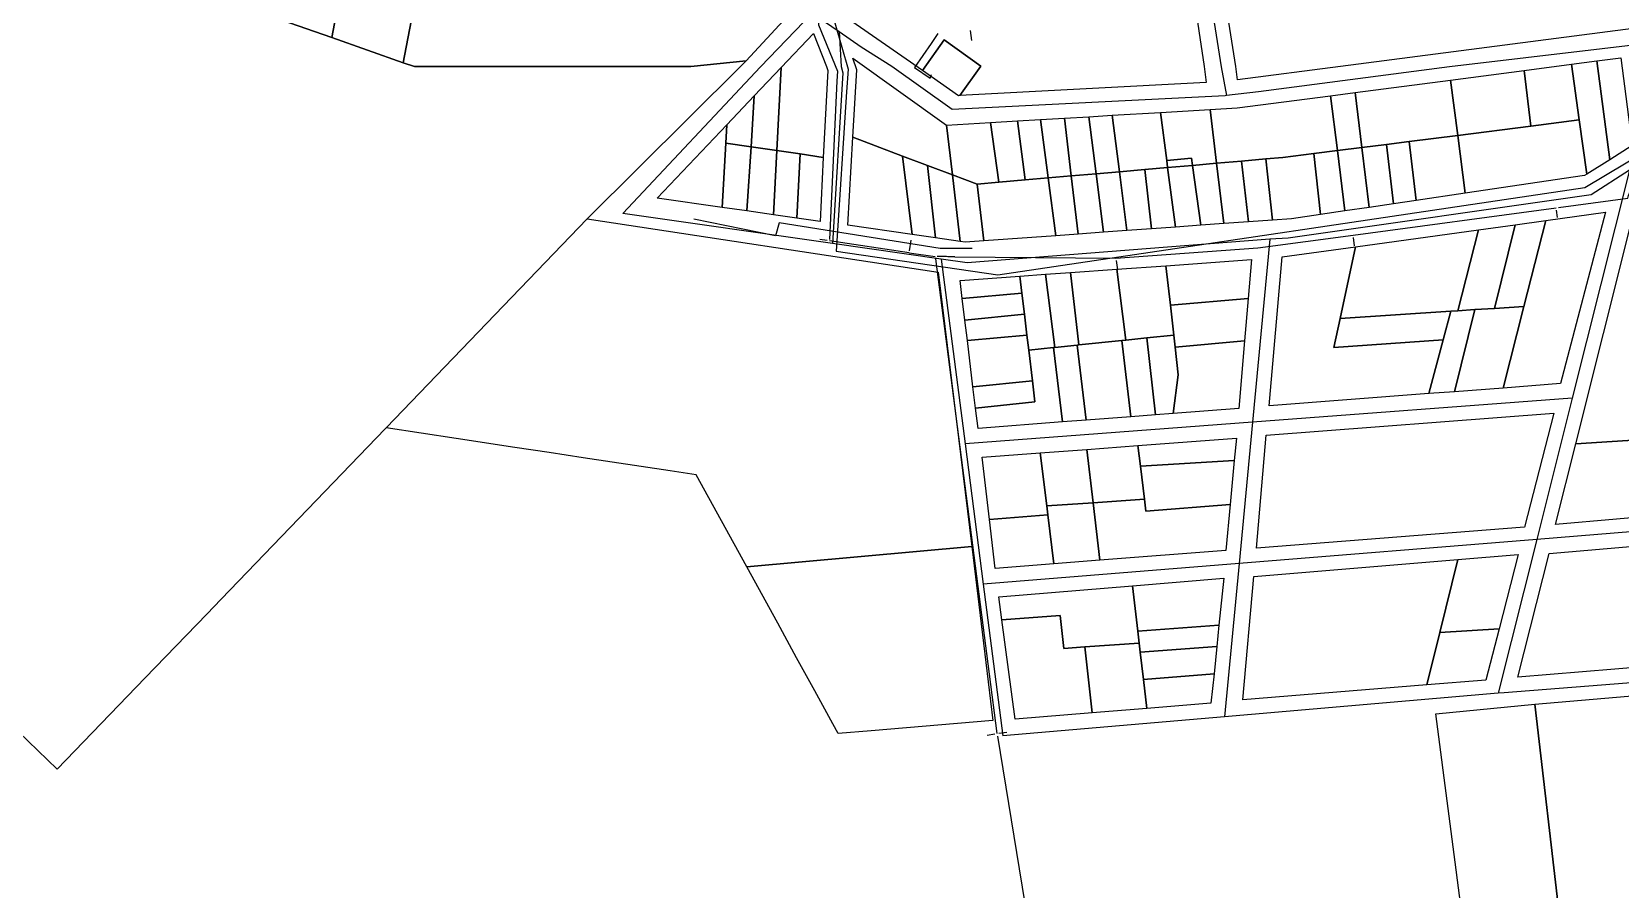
# Model space of a CAD drawing. Extents: x 1876309 to 1899261, y 443723 to 466661.
# Drawn here: x 1887483 to 1890765, y 449301 to 451072 of the extents above; entities that cross this region are included whole.
import ezdxf

# ---------------------------------------------------------------- set-up
doc = ezdxf.new("R2010")
doc.units = 0
doc.header["$MEASUREMENT"] = 0
for name, color, linetype in [('Parcels', 31, 'Continuous'), ('Roads', 7, 'Continuous'), ('Waterlines', 5, 'Continuous')]:
    doc.layers.add(name, color=color, linetype=linetype)

msp = doc.modelspace()

# ---------------------------------------------------------------- linework, layer by layer
at = {"layer": 'Parcels'}
for points in [[(1889323.2, 450992), (1889143.3, 451116.6), (1889309.5, 451293.7), (1889846.2, 451397), (1889904.8, 451000), (1889909.2, 450967.4), (1889400.5, 450940.2), (1889443.7, 451001.2), (1889367.9, 451055.1), (1889323.2, 450992)], [(1888044.1, 451341.4), (1888058.4, 451336.3), (1888072.9, 451331.7), (1888087.6, 451327.6), (1888102.3, 451324), (1888117.2, 451320.9), (1888151, 451314.4), (1888102.7, 451060.1), (1887997.8, 451096.9), (1888044.1, 451341.4)], [(1888102.7, 451060.1), (1888151, 451314.4), (1888303.1, 451285), (1888250.6, 451008.1), (1888102.7, 451060.1)], [(1888958.9, 451012.2), (1888844.8, 451000), (1888273.6, 451000), (1888250.6, 451008.1), (1888303.1, 451285), (1888493.4, 451248.2), (1888562.8, 451235.2), (1888632.6, 451224.7), (1888702.8, 451216.7), (1888773.2, 451211.2), (1888810.9, 451211.2), (1888848.6, 451212.4), (1888886.2, 451214.9), (1888923.7, 451218.7), (1888961.1, 451223.6), (1888998.3, 451229.8), (1889035.2, 451237.2), (1889070.5, 451132.3), (1888958.9, 451012.2)], [(1889118.3, 450812.6), (1889070.3, 450819.6), (1889022.5, 450826.5), (1889031.5, 450998.5), (1889097.7, 451068.5), (1889124.8, 451000), (1889127.5, 450991.9), (1889118.3, 450812.6)], [(1889323.2, 450992), (1889367.9, 451055.1), (1889443.7, 451001.2), (1889400.5, 450940.2), (1889397.5, 450940), (1889323.2, 450992)], [(1888975.5, 450939.4), (1889031.5, 450998.5), (1889022.5, 450826.5), (1888968.9, 450834.2), (1888975.5, 450939.4)], [(1889179.2, 450854.1), (1889187.3, 450993.4), (1889179.4, 451017.6), (1889373, 450879.4), (1889385.1, 450776.4), (1889333.3, 450795.9), (1889281.8, 450815.3), (1889179.2, 450854.1)], [(1890579.7, 450877.1), (1890566.2, 450992.2), (1890664, 451005), (1890680.1, 450889.8), (1890579.7, 450877.1)], [(1890680.1, 450889.8), (1890664, 451005), (1890716.1, 451011.8), (1890742.9, 450807.7), (1890695.7, 450777.8), (1890680.1, 450889.8)], [(1890716.1, 451011.8), (1890766, 451018.4), (1890789.2, 450837), (1890742.9, 450807.7), (1890716.1, 451011.8)], [(1890328.8, 450845.4), (1890281.5, 450839.5), (1890230.7, 450833), (1890216.7, 450946.4), (1890414.2, 450972.3), (1890428.9, 450858), (1890328.8, 450845.4)], [(1890428.9, 450858), (1890414.2, 450972.3), (1890566.2, 450992.2), (1890579.7, 450877.1), (1890428.9, 450858)], [(1888919.1, 450879.9), (1888975.5, 450939.4), (1888968.9, 450834.2), (1888917, 450841.8), (1888919.1, 450879.9)], [(1890131.7, 450820.5), (1890067.6, 450812.5), (1890032.4, 450809.4), (1889982.1, 450805), (1889930.9, 450800.5), (1889917.7, 450911.3), (1889973.5, 450914.6), (1890166.4, 450939.9), (1890180.2, 450826.7), (1890131.7, 450820.5)], [(1890230.7, 450833), (1890180.2, 450826.7), (1890166.4, 450939.9), (1890216.7, 450946.4), (1890230.7, 450833)], [(1889681.8, 450778.7), (1889630.5, 450774.2), (1889616.3, 450893.7), (1889666.5, 450896.6), (1889681.8, 450778.7)], [(1889681.8, 450778.7), (1889666.5, 450896.6), (1889715.2, 450899.5), (1889730, 450782.9), (1889681.8, 450778.7)], [(1889782.6, 450787.5), (1889730, 450782.9), (1889715.2, 450899.5), (1889814.6, 450905.3), (1889827.7, 450805.8), (1889829.6, 450791.6), (1889782.6, 450787.5)], [(1889880.8, 450796.1), (1889878.8, 450810.6), (1889827.7, 450805.8), (1889814.6, 450905.3), (1889917.7, 450911.3), (1889930.9, 450800.5), (1889880.8, 450796.1)], [(1888919.1, 450879.9), (1888917, 450841.8), (1888909.4, 450709.1), (1888775.3, 450728.2), (1888919.1, 450879.9)], [(1889385.1, 450776.4), (1889373, 450879.4), (1889464, 450884.7), (1889480.9, 450761.2), (1889435.8, 450757.2), (1889385.1, 450776.4)], [(1889535.6, 450765.9), (1889480.9, 450761.2), (1889464, 450884.7), (1889519.5, 450888), (1889535.6, 450765.9)], [(1889582.9, 450770.1), (1889535.6, 450765.9), (1889519.5, 450888), (1889567.3, 450890.8), (1889582.9, 450770.1)], [(1889630.5, 450774.2), (1889582.9, 450770.1), (1889567.3, 450890.8), (1889616.3, 450893.7), (1889630.5, 450774.2)], [(1890444.3, 450738.5), (1890428.9, 450858), (1890579.7, 450877.1), (1890680.1, 450889.8), (1890695.7, 450777.8), (1890691, 450774.9), (1890444.3, 450738.5)], [(1888917, 450841.8), (1888968.9, 450834.2), (1888960.6, 450701.9), (1888909.4, 450709.1), (1888917, 450841.8)], [(1889022.5, 450826.5), (1889015.6, 450694), (1888960.6, 450701.9), (1888968.9, 450834.2), (1889022.5, 450826.5)], [(1889179.2, 450854.1), (1889281.8, 450815.3), (1889301.9, 450653.2), (1889168.6, 450672.5), (1889179.2, 450854.1)], [(1890230.7, 450833), (1890245.9, 450709.3), (1890195.5, 450701.9), (1890180.2, 450826.7), (1890230.7, 450833)], [(1890281.5, 450839.5), (1890296.3, 450716.7), (1890245.9, 450709.3), (1890230.7, 450833), (1890281.5, 450839.5)], [(1890328.8, 450845.4), (1890343.3, 450723.7), (1890296.3, 450716.7), (1890281.5, 450839.5), (1890328.8, 450845.4)], [(1890428.9, 450858), (1890444.3, 450738.5), (1890343.3, 450723.7), (1890328.8, 450845.4), (1890428.9, 450858)], [(1889022.5, 450826.5), (1889070.3, 450819.6), (1889063.5, 450687.2), (1889015.6, 450694), (1889022.5, 450826.5)], [(1889118.3, 450812.6), (1889111.6, 450680.4), (1889063.5, 450687.2), (1889070.3, 450819.6), (1889118.3, 450812.6)], [(1889333.3, 450795.9), (1889349.9, 450646.2), (1889301.9, 450653.2), (1889281.8, 450815.3), (1889333.3, 450795.9)], [(1889880.8, 450796.1), (1889829.6, 450791.6), (1889827.7, 450805.8), (1889878.8, 450810.6), (1889880.8, 450796.1)], [(1889880.8, 450796.1), (1889930.9, 450800.5), (1889945.8, 450675.7), (1889898.2, 450672.2), (1889880.8, 450796.1)], [(1889930.9, 450800.5), (1889982.1, 450805), (1889996.8, 450679.3), (1889945.8, 450675.7), (1889930.9, 450800.5)], [(1889982.1, 450805), (1890032.4, 450809.4), (1890046.5, 450682.9), (1889996.8, 450679.3), (1889982.1, 450805)], [(1890145.5, 450694.5), (1890085.5, 450685.7), (1890046.5, 450682.9), (1890032.4, 450809.4), (1890067.6, 450812.5), (1890131.7, 450820.5), (1890145.5, 450694.5)], [(1890131.7, 450820.5), (1890180.2, 450826.7), (1890195.5, 450701.9), (1890145.5, 450694.5), (1890131.7, 450820.5)], [(1889385.1, 450776.4), (1889401.2, 450638.8), (1889349.9, 450646.2), (1889333.3, 450795.9), (1889385.1, 450776.4)], [(1889401.2, 450638.8), (1889385.1, 450776.4), (1889435.8, 450757.2), (1889449.6, 450640.1), (1889411.2, 450637.3), (1889401.2, 450638.8)], [(1889582.9, 450770.1), (1889598.4, 450650.7), (1889449.6, 450640.1), (1889435.8, 450757.2), (1889480.9, 450761.2), (1889535.6, 450765.9), (1889582.9, 450770.1)], [(1889630.5, 450774.2), (1889644.8, 450654.1), (1889598.4, 450650.7), (1889582.9, 450770.1), (1889630.5, 450774.2)], [(1889681.8, 450778.7), (1889697.4, 450657.8), (1889644.8, 450654.1), (1889630.5, 450774.2), (1889681.8, 450778.7)], [(1889681.8, 450778.7), (1889730, 450782.9), (1889745.4, 450661.3), (1889697.4, 450657.8), (1889681.8, 450778.7)], [(1889730, 450782.9), (1889782.6, 450787.5), (1889796.4, 450664.9), (1889745.4, 450661.3), (1889730, 450782.9)], [(1889782.6, 450787.5), (1889829.6, 450791.6), (1889845.8, 450668.5), (1889796.4, 450664.9), (1889782.6, 450787.5)], [(1889829.6, 450791.6), (1889880.8, 450796.1), (1889898.2, 450672.2), (1889845.8, 450668.5), (1889829.6, 450791.6)], [(1890610.7, 450682.2), (1890734.3, 450699.4), (1890641, 450345.1), (1890522.9, 450336.1), (1890565.6, 450504.6), (1890610.7, 450682.2)], [(1888630.4, 450685.4), (1889355.8, 450575.4), (1889424.9, 450008.6), (1888960.1, 449966.6), (1888933.9, 450014.2), (1888855.9, 450156.5), (1888802, 450164.7), (1888622.2, 450192), (1888551.8, 450202.7), (1888481.1, 450213.4), (1888360.1, 450231.8), (1888215.1, 450253.8), (1888630.4, 450685.4)], [(1890471.5, 450663), (1890547.4, 450673.5), (1890505, 450500.6), (1890464.6, 450498), (1890429.4, 450495.7), (1890471.5, 450663)], [(1890547.4, 450673.5), (1890610.7, 450682.2), (1890565.6, 450504.6), (1890505, 450500.6), (1890547.4, 450673.5)], [(1891108.6, 450298.5), (1890968.3, 450287.4), (1890973.5, 450239.8), (1890672.8, 450220.6), (1890787.5, 450676.4), (1890916.5, 450683.6), (1890917.2, 450678), (1890922.2, 450638.4), (1890934.8, 450537.4), (1890941, 450487.6), (1890946.9, 450441), (1890953.2, 450390.2), (1890959.5, 450339.7), (1891101.8, 450349.6), (1891108.6, 450298.5)], [(1890217.6, 450627.9), (1890471.5, 450663), (1890429.4, 450495.7), (1890414.4, 450494.7), (1890186, 450479.6), (1890217.6, 450627.9)], [(1889826.1, 450588.7), (1890003.1, 450601.3), (1889996.1, 450520.7), (1889835.2, 450507.3), (1889826.1, 450588.7)], [(1890217.6, 450627.9), (1890186, 450479.6), (1890173.3, 450419.5), (1890398.7, 450435.5), (1890369.2, 450324.4), (1890039.4, 450299.2), (1890066.2, 450606.9), (1890217.6, 450627.9)], [(1889524.3, 450567.2), (1889577, 450571), (1889596.4, 450419.8), (1889593.9, 450419.5), (1889542.7, 450414.1), (1889539, 450445.2), (1889533.8, 450488.5), (1889528.5, 450531.9), (1889524.3, 450567.2)], [(1889577, 450571), (1889628.8, 450574.7), (1889646.1, 450425), (1889642.7, 450424.6), (1889596.4, 450419.8), (1889577, 450571)], [(1889628.8, 450574.7), (1889724.8, 450581.5), (1889743.2, 450435.2), (1889734.9, 450434.3), (1889646.1, 450425), (1889628.8, 450574.7)], [(1889724.8, 450581.5), (1889826.1, 450588.7), (1889835.2, 450507.3), (1889842.1, 450445.6), (1889786.4, 450439.8), (1889743.2, 450435.2), (1889724.8, 450581.5)], [(1889524.3, 450567.2), (1889528.5, 450531.9), (1889405.4, 450520.7), (1889400.8, 450558.5), (1889524.3, 450567.2)], [(1889405.4, 450520.7), (1889528.5, 450531.9), (1889533.8, 450488.5), (1889410.8, 450476.2), (1889405.4, 450520.7)], [(1889835.2, 450507.3), (1889996.1, 450520.7), (1889988.6, 450433.5), (1889845, 450420.5), (1889842.1, 450445.6), (1889835.2, 450507.3)], [(1890505, 450500.6), (1890565.6, 450504.6), (1890522.9, 450336.1), (1890422.4, 450328.5), (1890464.6, 450498), (1890505, 450500.6)], [(1889533.8, 450488.5), (1889539, 450445.2), (1889415.9, 450434.2), (1889410.8, 450476.2), (1889533.8, 450488.5)], [(1890186, 450479.6), (1890414.4, 450494.7), (1890398.7, 450435.5), (1890173.3, 450419.5), (1890186, 450479.6)], [(1890429.4, 450495.7), (1890464.6, 450498), (1890422.4, 450328.5), (1890369.2, 450324.4), (1890398.7, 450435.5), (1890414.4, 450494.7), (1890429.4, 450495.7)], [(1889542.7, 450414.1), (1889550.3, 450350.6), (1889427.4, 450338.8), (1889415.9, 450434.2), (1889539, 450445.2), (1889542.7, 450414.1)], [(1889743.2, 450435.2), (1889786.4, 450439.8), (1889804.3, 450280.6), (1889753.3, 450276.7), (1889734.9, 450434.3), (1889743.2, 450435.2)], [(1889842.1, 450445.6), (1889845, 450420.5), (1889851.3, 450363.6), (1889840.9, 450283.4), (1889804.3, 450280.6), (1889786.4, 450439.8), (1889842.1, 450445.6)], [(1889432.8, 450294.6), (1889555.5, 450307.2), (1889550.3, 450350.6), (1889542.7, 450414.1), (1889593.9, 450419.5), (1889612.2, 450265.9), (1889437.9, 450252.5), (1889432.8, 450294.6)], [(1889596.4, 450419.8), (1889642.7, 450424.6), (1889661.2, 450269.6), (1889612.2, 450265.9), (1889593.9, 450419.5), (1889596.4, 450419.8)], [(1889646.1, 450425), (1889734.9, 450434.3), (1889753.3, 450276.7), (1889661.2, 450269.6), (1889642.7, 450424.6), (1889646.1, 450425)], [(1889840.9, 450283.4), (1889851.3, 450363.6), (1889845, 450420.5), (1889988.6, 450433.5), (1889976.5, 450293.9), (1889840.9, 450283.4)], [(1889432.8, 450294.6), (1889427.4, 450338.8), (1889550.3, 450350.6), (1889555.5, 450307.2), (1889432.8, 450294.6)], [(1890627.7, 450284.4), (1890566.8, 450048.8), (1890012.9, 450004.9), (1890033, 450238.5), (1890627.7, 450284.4)], [(1891121.6, 450200.3), (1891135, 450098.4), (1890630.9, 450054.1), (1890672.8, 450220.6), (1890973.5, 450239.8), (1890978.8, 450190.8), (1891121.6, 450200.3)], [(1889566.6, 450202.1), (1889662.5, 450209.2), (1889675.5, 450099.1), (1889579.9, 450092.5), (1889566.6, 450202.1)], [(1889781.5, 450106.5), (1889675.5, 450099.1), (1889662.5, 450209.2), (1889768.2, 450217), (1889773.3, 450174.6), (1889781.5, 450106.5)], [(1889967.3, 450186.5), (1889773.3, 450174.6), (1889768.2, 450217), (1889971.7, 450232.2), (1889967.3, 450186.5)], [(1889461.3, 450064.7), (1889446.4, 450193.1), (1889566.6, 450202.1), (1889579.9, 450092.5), (1889582, 450074.4), (1889461.3, 450064.7)], [(1889958.6, 450095.2), (1889784.4, 450081.9), (1889781.5, 450106.5), (1889773.3, 450174.6), (1889967.3, 450186.5), (1889958.6, 450095.2)], [(1889594.3, 449973), (1889582, 450074.4), (1889579.9, 450092.5), (1889675.5, 450099.1), (1889689.5, 449980.4), (1889594.3, 449973)], [(1889958.6, 450095.2), (1889949.6, 450000.6), (1889689.5, 449980.4), (1889675.5, 450099.1), (1889781.5, 450106.5), (1889784.4, 450081.9), (1889958.6, 450095.2)], [(1889594.3, 449973), (1889473.1, 449963.5), (1889461.3, 450064.7), (1889582, 450074.4), (1889594.3, 449973)], [(1890857.4, 450014.9), (1890886.9, 449766.2), (1890553.2, 449738.6), (1890618, 449994.5), (1890857.4, 450014.9)], [(1889100.6, 449710.6), (1889063.1, 449778.9), (1889024, 449850.1), (1888960.1, 449966.6), (1889424.9, 450008.6), (1889468.8, 449649.4), (1889217.1, 449627.9), (1889149.1, 449622.2), (1889138, 449642.3), (1889100.6, 449710.6)], [(1890429.3, 449981.8), (1890391.9, 449831.3), (1890364.9, 449722.8), (1889985.1, 449691.8), (1890008, 449946.5), (1890429.3, 449981.8)], [(1890429.3, 449981.8), (1890553.5, 449992.2), (1890514.3, 449838.6), (1890391.9, 449831.3), (1890429.3, 449981.8)], [(1889487.4, 449857), (1889481.2, 449904.6), (1889757.1, 449927.3), (1889768, 449833.8), (1889770.9, 449809.2), (1889658.4, 449801.1), (1889615, 449798), (1889607.7, 449865.8), (1889487.4, 449857)], [(1889935.6, 449845.8), (1889768, 449833.8), (1889757.1, 449927.3), (1889945.4, 449942.9), (1889935.6, 449845.8)], [(1889487.4, 449857), (1889607.7, 449865.8), (1889615, 449798), (1889658.4, 449801.1), (1889674, 449665), (1889514.3, 449651.9), (1889487.4, 449857)], [(1889935.6, 449845.8), (1889931.1, 449802), (1889773.1, 449790.3), (1889770.9, 449809.2), (1889768, 449833.8), (1889935.6, 449845.8)], [(1890514.3, 449838.6), (1890487.3, 449732.8), (1890364.9, 449722.8), (1890391.9, 449831.3), (1890514.3, 449838.6)], [(1889779.7, 449733.7), (1889786.7, 449674.2), (1889674, 449665), (1889658.4, 449801.1), (1889770.9, 449809.2), (1889773.1, 449790.3), (1889779.7, 449733.7)], [(1889779.7, 449733.7), (1889773.1, 449790.3), (1889931.1, 449802), (1889925.4, 449745.4), (1889779.7, 449733.7)], [(1889925.4, 449745.4), (1889919.2, 449685.1), (1889786.7, 449674.2), (1889779.7, 449733.7), (1889925.4, 449745.4)], [(1891011.2, 449511.6), (1891022.6, 449404.5), (1891030.9, 449343.7), (1891036.5, 449302.1), (1891042.2, 449260.5), (1891047.9, 449218.8), (1891053.5, 449177.2), (1891054, 449174), (1891029.5, 449171.8), (1890904.9, 449161.1), (1890894.4, 449255.6), (1890854, 449252.8), (1890640.2, 449237.9), (1890588.1, 449682.8), (1890989.5, 449717.2), (1891004, 449579.5), (1891011.2, 449511.6)], [(1890588.1, 449682.8), (1890640.2, 449237.9), (1890440.9, 449224), (1890383.4, 449663), (1890588.1, 449682.8)]]:
    msp.add_lwpolyline(points, close=True, dxfattribs=at)
for points in [[(1887997.8, 451096.9), (1888102.7, 451060.1), (1888250.6, 451008.1), (1888273.6, 451000), (1888844.8, 451000), (1888958.9, 451012.2), (1888958.9, 451012.2), (1888947.5, 451000), (1888630.4, 450685.4), (1888215.1, 450253.8), (1888213, 450251.7), (1887874.3, 449899.6), (1887844.5, 449868.7), (1887717.4, 449737), (1887535.4, 449548.4), (1887395, 449683.4)], [(1890828.4, 451083.7), (1890187, 451000), (1889974.2, 450972.8), (1889970.5, 451000), (1889956.3, 451092.2)]]:
    msp.add_lwpolyline(points, dxfattribs=at)
at = {"layer": 'Roads'}
for p, q in [((1890783.7, 450786.2), (1890665.5, 450315.4)), ((1889137.3, 450634.5), (1888704.3, 450696.6)), ((1889361.9, 450602.1), (1889137.3, 450634.5)), ((1890040.8, 450643.5), (1890004.9, 450265.5)), ((1889361.9, 450602.1), (1889411.3, 450220.5)), ((1890665.5, 450315.4), (1890004.9, 450265.5)), ((1890665.5, 450315.4), (1890592.2, 450023.2)), ((1890004.9, 450265.5), (1889411.3, 450220.5)), ((1890004.9, 450265.5), (1889977.2, 449973.5)), ((1889411.3, 450220.5), (1889448.6, 449931.1)), ((1891180, 450070.5), (1890592.2, 450023.2)), ((1890592.2, 450023.2), (1889977.2, 449973.5)), ((1890592.2, 450023.2), (1890512.5, 449705.5)), ((1889977.2, 449973.5), (1889448.6, 449931.1)), ((1889977.2, 449973.5), (1889947.2, 449656.7)), ((1889448.6, 449931.1), (1889488.9, 449617.3)), ((1890512.5, 449705.5), (1889947.2, 449656.7)), ((1889947.2, 449656.7), (1889488.9, 449617.3))]:
    msp.add_line(p, q, dxfattribs=at)
for points in [[(1889856.1, 451528.9), (1889876.7, 451401.6), (1889940.2, 450999.9), (1889951, 450940.1)], [(1889095.9, 451111.5), (1888988.4, 450999.8), (1888704.3, 450696.6)], [(1889151, 451071.6), (1889120.5, 451092.5), (1889095.9, 451111.5)], [(1889151, 451071.6), (1889155.1, 451000.2), (1889158.4, 450987.4), (1889137.3, 450634.5)], [(1889951, 450940.1), (1889948.2, 450939.7), (1889384.7, 450911.3), (1889260.1, 451000), (1889196.7, 451040.4), (1889151, 451071.6)], [(1891042.8, 451074.3), (1890412.2, 450999.9), (1890017.5, 450947.8), (1889951, 450940.1)], [(1890783.7, 450786.2), (1890704.9, 450734.9), (1890078.6, 450645.9), (1890040.8, 450643.5)], [(1890040.8, 450643.5), (1889415.5, 450594.6), (1889361.9, 450602.1)], [(1891222, 449761.7), (1891215.6, 449760.7), (1890525, 449706.6), (1890512.5, 449705.5)]]:
    msp.add_lwpolyline(points, dxfattribs=at)
at = {"layer": 'Waterlines', "color": 5}
for p, q in [((1889355.2, 451068.8), (1889341, 451048)), ((1889421.7, 451074.8), (1889424.4, 451053.8)), ((1890212.6, 450652.1), (1890632.5, 450708.5)), ((1890635.2, 450688.1), (1890633.1, 450703.8)), ((1889019.7, 450650.8), (1888850.6, 450684.6)), ((1889126.3, 450640.7), (1889110.8, 450642.9)), ((1889295.3, 450615.7), (1889131, 450640)), ((1889299.1, 450641.4), (1889295.8, 450619.2)), ((1890015.8, 450625.7), (1890212.6, 450652.1)), ((1890213.1, 450647.2), (1890214.7, 450629.7)), ((1889295.3, 450615.7), (1889349.6, 450607.6)), ((1889390.1, 450607.3), (1889375.4, 450607.4)), ((1889390.1, 450607.3), (1889722.7, 450604.6)), ((1889390.1, 450607.3), (1889722.7, 450604.6)), ((1889722.7, 450604.6), (1890015.8, 450625.7)), ((1889723.4, 450599.7), (1889726.1, 450580.3))]:
    msp.add_line(p, q, dxfattribs=at)
at = {"layer": 'Waterlines', "color": 1}
for points in [[(1889077.7, 451313.7), (1889169.6, 450994.9), (1889166.5, 450948), (1889144.9, 450618.9)], [(1889144.9, 450618.9), (1889478.9, 450569.6), (1890691.7, 450750.1), (1891039.8, 450958.3), (1891073.9, 450979.5)]]:
    msp.add_lwpolyline(points, dxfattribs=at)
at = {"layer": 'Waterlines', "color": 5}
for points in [[(1889111.8, 451153.1), (1889108.2, 451086.6), (1889147.5, 450990.7), (1889146.5, 450970), (1889131.1, 450643.2)], [(1889341, 451048), (1889307, 450998), (1889339, 450976), (1889342, 450984)], [(1890637.1, 450709.1), (1890780.4, 450728.4), (1890781.9, 450733.5), (1890783.5, 450738.5), (1890785.3, 450743.5), (1890787.3, 450748.4), (1890789.4, 450753.2), (1890791.7, 450758), (1890794.2, 450762.6), (1890796.8, 450767.2), (1890799.6, 450771.7), (1890802.5, 450776.1), (1890805.6, 450780.4), (1890808.9, 450784.6), (1890812.2, 450788.6), (1891014.8, 450910.7)], [(1889425.5, 450624.1), (1889359.7, 450624.1), (1889026.8, 450677.4), (1889019.7, 450650.8)], [(1889350.2, 450602.7), (1889477, 449622)], [(1889375.4, 450607.4), (1889372.5, 450607.5), (1889353.5, 450607.6)], [(1889472.7, 449621.2), (1889457, 449618.4)], [(1889477.8, 449617.1), (1889539.9, 449237)], [(1889481.1, 449622.7), (1889497.2, 449625.3)]]:
    msp.add_lwpolyline(points, dxfattribs=at)

doc.saveas('drawing.dxf')
